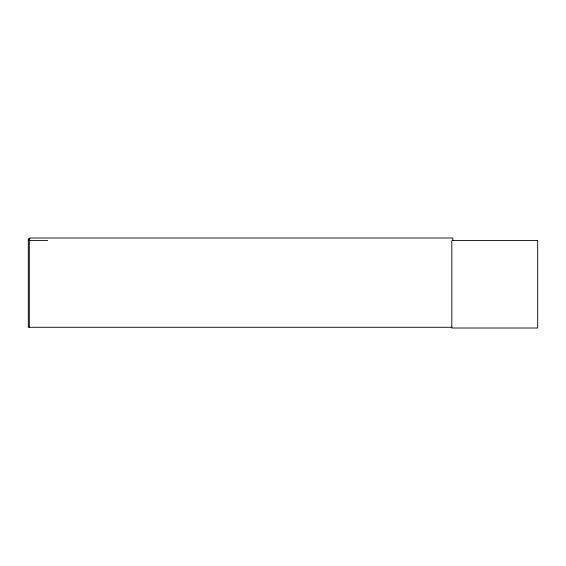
<?xml version="1.0" encoding="UTF-8"?>
<svg xmlns="http://www.w3.org/2000/svg" width="566" height="566" viewBox="0 0 566 566"><rect width="100%" height="100%" fill="white"/><g stroke="black" fill="none" stroke-linecap="round" stroke-linejoin="round"><path stroke-width="0.85" d="M30.069 238.894L28.3 238.894L28.3 327.282L451.937 327.282M28.3 240.536L47.714 240.536M452.821 240.635L452.821 237.989L29.298 237.989L29.298 327.282M537.7 240.536L451.824 240.536L451.824 328.011L537.7 328.011L537.7 240.536"/></g></svg>
